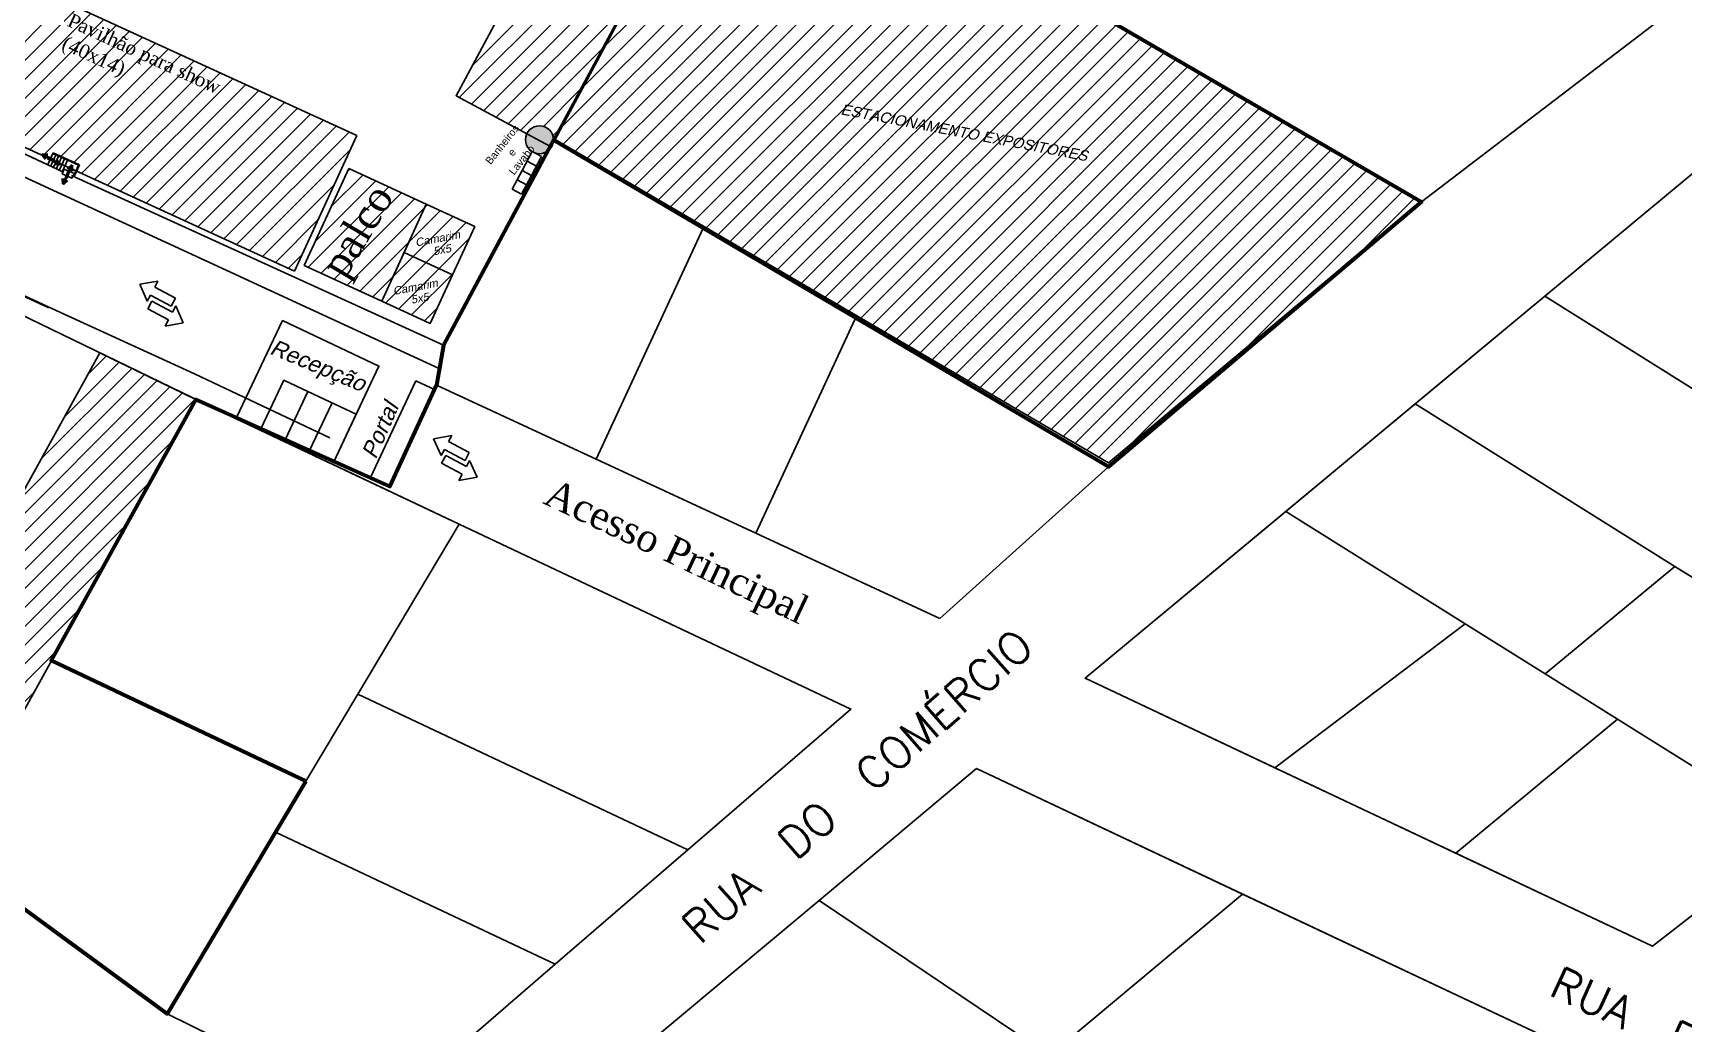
# Model space of a CAD drawing. Header units: metres. Extents: x 2113 to 5678, y -2764 to 956.
# Drawn here: x 2534 to 2688.7, y -1813.9 to -1721 of the extents above; entities that cross this region are included whole.
import ezdxf

# ---------------------------------------------------------------- set-up
doc = ezdxf.new("R2010")
doc.units = ezdxf.units.M
doc.header["$MEASUREMENT"] = 0
for name, color, linetype in [('_ESTACIONAMENTO EXPOSITORES', 94, 'Continuous'), ('_PALCO', 151, 'Continuous'), ('_SETOR F', 30, 'Continuous'), ('_SETOR G', 3, 'Continuous'), ('_SETOR I', 134, 'Continuous'), ('ATUALIZADO', 4, 'Continuous'), ('ESTRUTURA', 7, 'Continuous'), ('PAREDE', 7, 'Continuous'), ('TELHADO', 6, 'Continuous'), ('TextoÁreas', 7, 'Continuous'), ('TXT_LOGRADOUROS_2000', 7, 'Continuous'), ('TXT_QUADRAFISCAL_5000', 7, 'Continuous')]:
    doc.layers.add(name, color=color, linetype=linetype)
doc.styles.add('ROMANS', font='romans.shx')
doc.styles.get("Standard").update_dxf_attribs({"font": 'arial.ttf'})
doc.styles.add('TimesNewRoman', font='times.ttf')
doc.styles.add('util2000', font='arial.ttf', dxfattribs={"oblique": 12.000028})

# ---------------------------------------------------------------- blocks, each defined once
blk = doc.blocks.new('Setaxr01')
for p, q in [((925, 175), (0, 175)), ((0, 175), (0, -175)), ((1500, 0), (925, 450)), ((925, 450), (925, 175)), ((1500, 0), (925, -450)), ((925, -175), (0, -175)), ((925, -450), (925, -175))]:
    blk.add_line(p, q)

msp = doc.modelspace()

# ---------------------------------------------------------------- hatches: boundary and pattern name
at = {"layer": '_ESTACIONAMENTO EXPOSITORES'}
h = msp.add_hatch(dxfattribs=at)
h.set_pattern_fill('ANSI31', color=256, scale=10)
h.paths.add_polyline_path([(2599.271, -1700.447), (2582.914, -1731.003), (2634.78, -1761.324), (2664.076, -1736.841), (2655.84, -1732.015), (2633.058, -1718.772), (2633.125, -1718.705)])
h.paths.add_polyline_path([(2609.04, -1729.15), (2632.634, -1733.651), (2633.57, -1731.426), (2609.975, -1726.925)], flags=24)
at = {"layer": '_PALCO'}
h = msp.add_hatch(dxfattribs=at)
h.set_pattern_fill('ANSI31', color=256, scale=10)
h.paths.add_polyline_path([(2564.323, -1730.623), (2527.971, -1713.935), (2522.13, -1726.659), (2534.911, -1732.526), (2534.796, -1732.387), (2535.613, -1732.781), (2535.853, -1732.258), (2538.307, -1733.385), (2538.042, -1733.963), (2558.483, -1743.347)])
h.paths.add_polyline_path([(2570.833, -1737.059), (2563.562, -1733.721), (2559.39, -1742.809), (2566.661, -1746.147), (2568.747, -1741.603)])
h.paths.add_polyline_path([(2575.377, -1739.144), (2570.833, -1737.059), (2568.747, -1741.603), (2573.291, -1743.689)])
h.paths.add_polyline_path([(2568.747, -1741.603), (2566.661, -1746.147), (2571.205, -1748.233), (2573.291, -1743.689)])
h.paths.add_polyline_path([(2535.792, -1723.019), (2542.161, -1725.943), (2543.261, -1723.546), (2536.892, -1720.623)], flags=24)
h.paths.add_polyline_path([(2536.325, -1720.891), (2550.901, -1727.582), (2552.001, -1725.186), (2537.425, -1718.495)], flags=24)
h.paths.add_polyline_path([(2564.259, -1745.656), (2569.562, -1736.748), (2564.425, -1733.69), (2559.122, -1742.598)], flags=9)
h.paths.add_polyline_path([(2571.319, -1742.375), (2573.348, -1741.991), (2573.388, -1740.181), (2571.36, -1740.565)], flags=24)
h.paths.add_polyline_path([(2569.627, -1741.553), (2574.17, -1740.694), (2574.211, -1738.884), (2569.667, -1739.744)], flags=24)
h.paths.add_polyline_path([(2569.233, -1746.919), (2571.262, -1746.535), (2571.302, -1744.725), (2569.274, -1745.109)], flags=24)
h.paths.add_polyline_path([(2567.541, -1746.098), (2572.085, -1745.238), (2572.125, -1743.428), (2567.581, -1744.288)], flags=24)
at = {"layer": '_SETOR F'}
h = msp.add_hatch(dxfattribs=at)
h.set_pattern_fill('ANSI31', color=256, scale=10)
h.paths.add_polyline_path([(2588.835, -1672.238), (2571.257, -1662.698), (2547.408, -1706.644), (2564.986, -1716.184)])
h.paths.add_polyline_path([(2600.389, -1698.052), (2600.468, -1698.098), (2610.858, -1678.792), (2602.052, -1674.053), (2573.621, -1726.889), (2580.262, -1730.463, -0.7999681), (2582.751, -1731.016), (2599.354, -1700.167), (2599.206, -1700.081)])
h.paths.add_polyline_path([(2547.136, -1678.426), (2538.349, -1673.651), (2524.034, -1700.015), (2532.821, -1704.79)])
h.paths.add_polyline_path([(2563.611, -1698.86), (2570.408, -1686.162), (2568.678, -1684.702), (2561.881, -1697.4)], flags=24)
h.paths.add_polyline_path([(2578.825, -1735.282), (2581.784, -1731.562), (2578.829, -1729.212), (2575.87, -1732.932)], flags=9)
at = {"layer": '_SETOR G'}
h = msp.add_hatch(dxfattribs=at)
h.set_pattern_fill('ANSI31', color=256, scale=10)
h.paths.add_polyline_path([(2540.214, -1751), (2530.534, -1768.501), (2520.853, -1786.003), (2529.604, -1790.843), (2535.68, -1779.859), (2535.68, -1779.859), (2549.227, -1755.365)])
at = {"layer": 'PAREDE'}
h = msp.add_hatch(color=5, dxfattribs=at)
h.dxf.hatch_style = 1
h.paths.add_polyline_path([(2582.751, -1731.02, 1), (2580.137, -1731.02, 1)])

# ---------------------------------------------------------------- linework, layer by layer
msp.add_lwpolyline([(2535.815, -1678.314), (2527.383, -1693.83), (2511.914, -1722.396), (2536.814, -1734.05)])
at = {"color": 1, "lineweight": 60, "flags": 128}
for points in [[(2633.058, -1718.772), (2664.134, -1736.836), (2634.78, -1761.675), (2582.766, -1731.051), (2572.431, -1750.287), (2571.78, -1754.02), (2567.429, -1763.532), (2549.227, -1755.365), (2535.68, -1779.859), (2559.54, -1791.17)], [(2559.54, -1791.17), (2546.536, -1812.99), (2525.775, -1797.765)]]:
    msp.add_lwpolyline(points, dxfattribs=at)
at = {"layer": '_ESTACIONAMENTO EXPOSITORES', "flags": 128}
msp.add_lwpolyline([(2599.271, -1700.447), (2633.125, -1718.705), (2664.076, -1736.841), (2634.78, -1761.324), (2582.914, -1731.003), (2599.271, -1700.447)], dxfattribs=at)
at = {"layer": '_PALCO'}
for p, q in [((2527.971, -1713.935), (2564.323, -1730.623)), ((2522.13, -1726.659), (2558.483, -1743.347)), ((2558.483, -1743.347), (2564.323, -1730.623))]:
    msp.add_line(p, q, dxfattribs=at)
for points in [[(2563.562, -1733.721), (2559.39, -1742.809), (2566.661, -1746.147), (2570.833, -1737.059)], [(2575.377, -1739.144), (2573.291, -1743.689), (2568.747, -1741.603), (2570.833, -1737.059)], [(2573.291, -1743.689), (2571.205, -1748.233), (2566.661, -1746.147), (2568.747, -1741.603)]]:
    msp.add_lwpolyline(points, close=True, dxfattribs=at)
at = {"layer": '_SETOR F', "flags": 128}
msp.add_lwpolyline([(2602.052, -1674.053), (2610.858, -1678.792), (2582.423, -1731.626), (2573.621, -1726.889), (2602.052, -1674.053)], dxfattribs=at)
at = {"layer": '_SETOR G'}
msp.add_lwpolyline([(2529.604, -1790.843), (2549.227, -1755.365), (2540.214, -1751), (2530.534, -1768.501), (2520.853, -1786.003)], close=True, dxfattribs=at)
at = {"layer": '_SETOR I'}
for p, q in [((2540.214, -1751), (2549.227, -1755.365)), ((2549.227, -1755.365), (2539.284, -1773.342)), ((2559.54, -1791.17), (2554.398, -1799.799))]:
    msp.add_line(p, q, dxfattribs=at)
at = {"layer": 'ATUALIZADO'}
for p, q in [((2549.227, -1755.365), (2535.68, -1779.859)), ((2535.68, -1779.859), (2559.54, -1791.17)), ((2546.536, -1812.99), (2559.54, -1791.17)), ((2525.775, -1797.765), (2546.536, -1812.99))]:
    msp.add_line(p, q, dxfattribs=at)
for points in [[(2599.379, -1700.182), (2582.588, -1731.382)], [(2638.1, -1713.659), (2633.058, -1718.772), (2664.134, -1736.836), (2634.78, -1761.675), (2582.765, -1731.051), (2572.431, -1750.287), (2537.572, -1734.368)], [(2513.574, -1725.509), (2535.424, -1735.552), (2572.105, -1752.51)], [(2499.589, -1730.283), (2531.065, -1744.689), (2536.127, -1747.03)], [(2536.127, -1747.03), (2549.093, -1752.971)], [(2561.793, -1758.97), (2549.093, -1752.971)]]:
    msp.add_lwpolyline(points, dxfattribs=at)
at = {"layer": 'ESTRUTURA'}
for p, q in [((2499.169, -1729.964), (2535.456, -1746.795)), ((2580.753, -1732.133), (2579.815, -1733.899)), ((2581.167, -1733.485), (2580.284, -1733.016)), ((2580.698, -1734.368), (2581.636, -1732.602)), ((2581.636, -1732.602), (2580.753, -1732.133)), ((2579.815, -1733.899), (2578.877, -1735.665)), ((2580.229, -1735.251), (2579.346, -1734.782)), ((2579.76, -1736.134), (2580.698, -1734.368)), ((2580.698, -1734.368), (2579.815, -1733.899)), ((2579.76, -1736.134), (2578.877, -1735.665)), ((2571.654, -1754.468), (2567.429, -1763.532)), ((2571.654, -1754.468), (2567.429, -1763.532)), ((2565.614, -1762.691), (2567.429, -1763.532))]:
    msp.add_line(p, q, dxfattribs=at)
at = {"layer": 'PAREDE'}
for p, q in [((2535.353, -1733.349), (2535.853, -1732.258)), ((2535.625, -1733.474), (2536.126, -1732.383)), ((2535.832, -1732.304), (2538.241, -1733.409)), ((2535.853, -1732.258), (2538.307, -1733.385)), ((2535.898, -1733.599), (2536.399, -1732.508)), ((2536.171, -1733.724), (2536.671, -1732.634)), ((2536.443, -1733.849), (2536.944, -1732.759)), ((2536.716, -1733.975), (2537.217, -1732.884)), ((2537.761, -1734.454), (2538.241, -1733.409)), ((2537.807, -1734.475), (2538.307, -1733.385)), ((2538.262, -1733.364), (2538.262, -1733.364)), ((2553.012, -1757.198), (2524.746, -1743.509)), ((2557.481, -1753.558), (2555.346, -1758.079)), ((2559.741, -1754.625), (2557.481, -1753.558)), ((2559.741, -1754.625), (2557.606, -1759.147)), ((2559.741, -1754.625), (2557.606, -1759.147)), ((2569.839, -1753.627), (2565.614, -1762.691)), ((2569.839, -1753.627), (2571.654, -1754.468)), ((2573.907, -1767.065), (2549.227, -1755.365)), ((2562.002, -1755.693), (2559.867, -1760.214)), ((2573.907, -1767.065), (2553.012, -1757.198)), ((2564.407, -1783.004), (2573.907, -1767.065)), ((2610.64, -1784.41), (2573.907, -1767.065)), ((2564.407, -1783.004), (2559.54, -1791.17)), ((2595.344, -1797.613), (2564.407, -1783.004)), ((2595.344, -1797.613), (2610.64, -1784.41)), ((2582.922, -1808.336), (2556.692, -1795.95)), ((2582.922, -1808.336), (2595.344, -1797.613)), ((2582.922, -1808.336), (2595.344, -1797.613)), ((2566.293, -1822.689), (2582.922, -1808.336)), ((2566.293, -1822.689), (2582.922, -1808.336)), ((2566.293, -1822.689), (2582.922, -1808.336)), ((2546.536, -1812.99), (2566.293, -1822.689)), ((2546.536, -1812.99), (2566.293, -1822.689))]:
    msp.add_line(p, q, dxfattribs=at)
for points in [[(2632.598, -1781.508), (2685.799, -1806.63), (2724.705, -1776.373), (2732.254, -1770.501), (2744.006, -1761.362), (2755.667, -1752.292), (2767.067, -1743.427), (2784.64, -1729.759), (2767.811, -1709.515), (2747.946, -1685.619), (2735.062, -1696.33), (2723.266, -1706.136), (2711.816, -1715.654), (2701.76, -1724.014), (2690.022, -1733.772), (2675.683, -1745.692)], [(2632.598, -1781.508), (2685.799, -1806.63), (2724.705, -1776.373), (2732.254, -1770.501), (2744.006, -1761.362), (2755.667, -1752.292), (2767.067, -1743.427), (2784.64, -1729.759), (2767.811, -1709.515), (2747.946, -1685.619), (2735.062, -1696.33), (2723.266, -1706.136), (2711.816, -1715.654), (2701.76, -1724.014), (2690.022, -1733.772), (2675.683, -1745.692)], [(2536.896, -1733.77), (2536.698, -1734.208), (2537.604, -1734.616), (2537.806, -1734.18)], [(2675.683, -1745.692), (2701.946, -1762.129), (2708.003, -1757.291), (2690.022, -1733.772)], [(2675.683, -1745.692), (2701.946, -1762.129), (2708.003, -1757.291), (2690.022, -1733.772)], [(2611.039, -1747.806), (2601.716, -1767.905), (2586.748, -1760.963), (2596.791, -1739.309)], [(2611.039, -1747.806), (2601.716, -1767.905), (2586.748, -1760.963), (2596.791, -1739.309)], [(2632.598, -1781.508), (2685.799, -1806.63), (2724.705, -1776.373), (2701.946, -1762.129), (2675.683, -1745.692)], [(2632.598, -1781.508), (2685.799, -1806.63), (2724.705, -1776.373), (2701.946, -1762.129), (2675.683, -1745.692)], [(2687.888, -1771.026), (2689.583, -1772.087), (2701.64, -1761.937), (2675.683, -1745.692), (2663.539, -1755.787)], [(2687.888, -1771.026), (2689.583, -1772.087), (2701.64, -1761.937), (2675.683, -1745.692), (2663.539, -1755.787)], [(2553.085, -1757.012), (2562.128, -1761.282), (2566.398, -1752.239), (2557.355, -1747.969)], [(2618.989, -1775.917), (2601.716, -1767.905), (2611.039, -1747.806), (2634.78, -1761.675)], [(2618.989, -1775.917), (2601.716, -1767.905), (2611.039, -1747.806), (2634.78, -1761.675)], [(2557.606, -1759.147), (2562.128, -1761.282), (2564.263, -1756.76), (2559.741, -1754.625)], [(2651.396, -1765.882), (2668.228, -1776.417), (2675.73, -1781.112), (2687.888, -1771.026), (2663.539, -1755.787)], [(2651.396, -1765.882), (2668.228, -1776.417), (2675.73, -1781.112), (2687.888, -1771.026), (2663.539, -1755.787)], [(2650.394, -1789.912), (2668.228, -1776.417), (2651.396, -1765.882), (2632.598, -1781.508)], [(2650.394, -1789.912), (2668.228, -1776.417), (2651.396, -1765.882), (2632.598, -1781.508)], [(2573.907, -1767.065), (2564.407, -1783.004), (2595.344, -1797.613), (2610.64, -1784.41)], [(2573.907, -1767.065), (2564.407, -1783.004), (2595.344, -1797.613), (2610.64, -1784.41)], [(2712.097, -1786.178), (2689.583, -1772.087), (2687.888, -1771.026), (2675.73, -1781.112), (2682.511, -1785.356), (2699.49, -1795.983)], [(2712.097, -1786.178), (2689.583, -1772.087), (2687.888, -1771.026), (2675.73, -1781.112), (2682.511, -1785.356), (2699.49, -1795.983)], [(2682.511, -1785.356), (2675.73, -1781.112), (2668.228, -1776.417), (2650.394, -1789.912), (2667.362, -1797.924)], [(2682.511, -1785.356), (2675.73, -1781.112), (2668.228, -1776.417), (2650.394, -1789.912), (2667.362, -1797.924)], [(2682.511, -1785.356), (2667.362, -1797.924), (2685.799, -1806.63), (2699.49, -1795.983)], [(2682.511, -1785.356), (2667.362, -1797.924), (2685.799, -1806.63), (2699.49, -1795.983)], [(2622.417, -1789.972), (2675.182, -1814.887), (2635.085, -1852.842), (2628.978, -1858.623), (2613.312, -1873.451), (2596.055, -1865.56), (2575.551, -1856.184), (2554.666, -1846.634), (2571.675, -1832.42), (2579.218, -1826.117), (2592.658, -1814.886), (2607.657, -1802.351)], [(2622.417, -1789.972), (2675.182, -1814.887), (2635.085, -1852.842), (2628.978, -1858.623), (2613.312, -1873.451), (2596.055, -1865.56), (2575.551, -1856.184), (2554.666, -1846.634), (2571.675, -1832.42), (2579.218, -1826.117), (2592.658, -1814.886), (2607.657, -1802.351)], [(2622.417, -1789.972), (2607.657, -1802.351), (2629.246, -1816.89), (2647.362, -1801.751)], [(2622.417, -1789.972), (2607.657, -1802.351), (2629.246, -1816.89), (2647.362, -1801.751)], [(2592.658, -1814.886), (2613.307, -1830.21), (2629.246, -1816.89), (2607.657, -1802.351)], [(2592.658, -1814.886), (2613.307, -1830.21), (2629.246, -1816.89), (2607.657, -1802.351)], [(2653.163, -1835.73), (2675.182, -1814.887), (2647.362, -1801.751), (2629.246, -1816.89), (2628.205, -1817.76)], [(2653.163, -1835.73), (2675.182, -1814.887), (2647.362, -1801.751), (2629.246, -1816.89), (2628.205, -1817.76)]]:
    msp.add_lwpolyline(points, close=True, dxfattribs=at)
for points in [[(2663.539, -1688.525), (2663.681, -1688.384), (2663.681, -1688.384), (2687.408, -1719.039), (2664.134, -1736.836), (2664.134, -1736.836), (2664.134, -1736.836)], [(2596.791, -1739.309), (2596.791, -1739.309), (2596.791, -1739.309), (2586.748, -1760.963), (2571.78, -1754.02), (2572.431, -1750.287)]]:
    msp.add_lwpolyline(points, dxfattribs=at)
msp.add_circle((2581.444, -1731.02), 1.307, dxfattribs=at)
at = {"layer": 'TELHADO', "lineweight": 40}
for p, q in [((2536.005, -1732.969), (2534.796, -1732.387)), ((2534.796, -1732.387), (2535.347, -1732.397)), ((2534.796, -1732.387), (2535.147, -1732.812)), ((2536.005, -1732.969), (2534.796, -1732.387)), ((2534.796, -1732.387), (2535.347, -1732.397)), ((2534.796, -1732.387), (2535.147, -1732.812)), ((2535.314, -1732.736), (2536.523, -1733.319)), ((2535.314, -1732.736), (2536.523, -1733.319)), ((2536.523, -1733.319), (2535.971, -1733.308)), ((2536.523, -1733.319), (2535.971, -1733.308)), ((2536.523, -1733.319), (2536.171, -1732.894)), ((2536.523, -1733.319), (2536.171, -1732.894)), ((2537.101, -1734.649), (2537.588, -1733.399)), ((2537.101, -1734.649), (2537.588, -1733.399)), ((2537.588, -1733.399), (2537.192, -1733.783)), ((2537.588, -1733.399), (2537.192, -1733.783)), ((2537.588, -1733.399), (2537.62, -1733.949)), ((2537.588, -1733.399), (2537.62, -1733.949)), ((2536.794, -1735.193), (2536.761, -1734.643)), ((2536.794, -1735.193), (2536.761, -1734.643)), ((2537.28, -1733.943), (2536.794, -1735.193)), ((2537.28, -1733.943), (2536.794, -1735.193)), ((2536.794, -1735.193), (2537.19, -1734.809)), ((2536.794, -1735.193), (2537.19, -1734.809))]:
    msp.add_line(p, q, dxfattribs=at)
at = {"layer": 'TXT_QUADRAFISCAL_5000', "lineweight": 100}
msp.add_circle((2591.411, -1762.719), 237.953, dxfattribs=at)
msp.add_circle((2591.411, -1762.719), 237.953, dxfattribs=at)

# ---------------------------------------------------------------- block references
at = {"layer": 'TELHADO', "lineweight": 40, "xscale": 0.002370589168496263, "yscale": 0.002370589168496263, "zscale": 0.002370589168496263}
for p, rotation in [((2547.112, -1746.244), 151.9676191641923), ((2544.913, -1746.517), 331.9676191641923), ((2574.659, -1760.72), 151.9676191641923), ((2572.46, -1760.993), 331.9676191641923)]:
    msp.add_blockref('Setaxr01', p, dxfattribs=dict(at, rotation=rotation))

# ---------------------------------------------------------------- texts
at = {"layer": '_ESTACIONAMENTO EXPOSITORES', "insert": (2609.638, -1728.647), "char_height": 1, "attachment_point": 7, "rotation": 349.19902, "style": 'util2000'}
msp.add_mtext('{\\f@Arial Unicode MS|b0|i0|c0|p34;ESTACIONAMENTO EXPOSITORES}', dxfattribs=at)
at = {"layer": '_PALCO', "style": 'TimesNewRoman'}
for s, height, p in [('Pavilhão para show', 1.31096, (2537.08, -1720.299)), ('(40x14)', 1.311, (2536.548, -1722.427))]:
    msp.add_text(s, height=height, rotation=335.34267, dxfattribs=at).set_placement(p)
at = {"layer": '_PALCO', "insert": (2560.788, -1742.758), "char_height": 2.8, "attachment_point": 1, "rotation": 59.23219, "style": 'ROMANS'}
msp.add_mtext_dynamic_manual_height_columns('{\\fTimes New Roman|b0|i0|c0|p18;palco}', width=57.76889, gutter_width=15, heights=[0], dxfattribs=at)
at = {"layer": '_PALCO', "char_height": 0.75, "width": 2.58285, "attachment_point": 7, "rotation": 10.71325, "style": 'util2000'}
for s, insert in [('{\\f@Arial Unicode MS|b0|i0|c0|p34;\\C256;Camarim}', (2569.874, -1741.044)), ('{\\f@Arial Unicode MS|b0|i0|c0|p34;\\C256;5x5}', (2571.557, -1741.867)), ('{\\f@Arial Unicode MS|b0|i0|c0|p34;\\C256;Camarim}', (2567.788, -1745.588)), ('{\\f@Arial Unicode MS|b0|i0|c0|p34;\\C256;5x5}', (2569.471, -1746.411))]:
    msp.add_mtext(s, dxfattribs=dict(at, insert=insert))
at = {"layer": 'PAREDE', "style": 'ROMANS'}
msp.add_text('RUA  DO  COMÉRCIO', height=3, rotation=41.28067, dxfattribs=at).set_placement((2596.483, -1806.563))
msp.add_text('RUA  DO  COMÉRCIO', height=3, rotation=41.28067, dxfattribs=at).set_placement((2596.483, -1806.563))
at = {"layer": 'PAREDE', "color": 1, "insert": (2580.025, -1733.178), "char_height": 0.7, "attachment_point": 7, "rotation": 51.50231}
msp.add_mtext('\\pi-2.14703;{\\C256;Banheiros\\P\\pi-0.23373;e\\P\\pi-1.55017;Lavabo}', dxfattribs=at)
at = {"layer": 'PAREDE', "color": 1, "char_height": 1.5, "attachment_point": 7, "style": 'util2000'}
for s, insert, rotation in [('{\\f@Arial Unicode MS|b0|i0|c0|p34;\\C256;Recepção}', (2555.881, -1751.479), 337.39254), ('{\\f@Arial Unicode MS|b0|i0|c0|p34;\\C256;Portal}', (2566.099, -1761.063), 66.22422)]:
    msp.add_mtext(s, dxfattribs=dict(at, insert=insert, rotation=rotation))
at = {"layer": 'TextoÁreas', "style": 'TimesNewRoman'}
msp.add_text('Acesso Principal', height=2.62191, rotation=334.72316, dxfattribs=at).set_placement((2581.67, -1765.08))
at = {"layer": 'TXT_LOGRADOUROS_2000', "style": 'ROMANS'}
msp.add_text('RUA  PEDRO LEOPOLDO HERMES', height=3, rotation=335.29049, dxfattribs=at).set_placement((2675.933, -1811.186))
msp.add_text('RUA  PEDRO LEOPOLDO HERMES', height=3, rotation=335.29049, dxfattribs=at).set_placement((2675.933, -1811.186))

doc.saveas('drawing.dxf')
